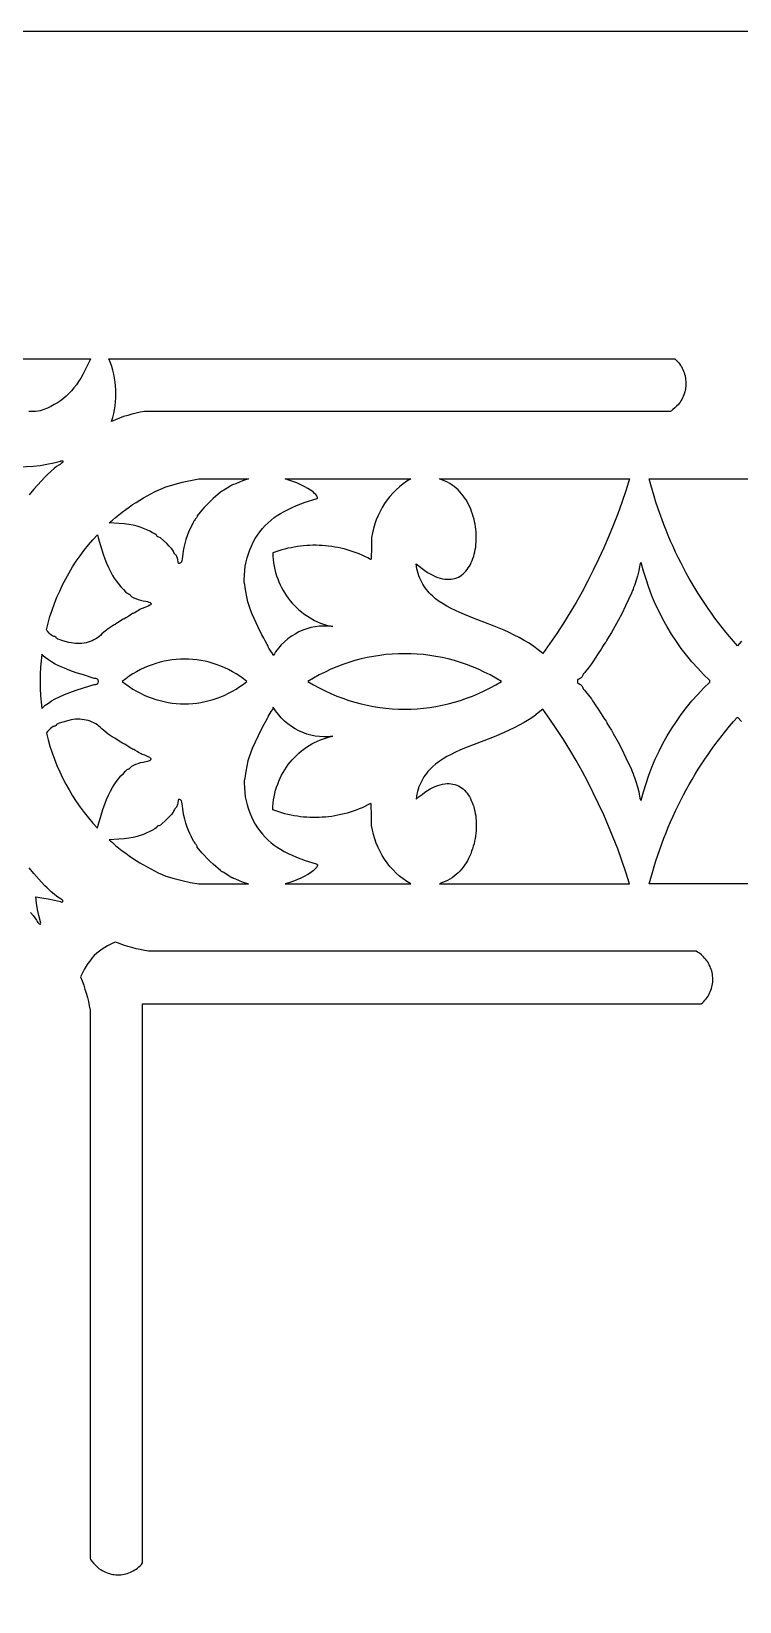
# Model space of a CAD drawing. Extents: x -580 to 993, y -400 to 388.
# Drawn here: x 676.9 to 741.9, y -149.1 to -5.3 of the extents above; entities that cross this region are included whole.
import ezdxf

# ---------------------------------------------------------------- set-up
doc = ezdxf.new("R2010")
doc.units = 0
doc.layers.add('LAYER_1', color=18, linetype='CONTINUOUS')

msp = doc.modelspace()

# ---------------------------------------------------------------- linework, layer by layer
at = {"layer": 'LAYER_1'}
for points in [[(598.06, -400.26), (993.06, -400.26), (993.06, -5.26), (598.06, -5.26)], [(735.93, -35.26), (736.05, -35.37), (736.16, -35.48), (736.27, -35.6), (736.36, -35.72), (736.45, -35.85), (736.54, -35.97), (736.61, -36.11), (736.68, -36.24), (736.74, -36.38), (736.79, -36.52), (736.84, -36.66), (736.88, -36.81), (736.93, -37.1), (736.95, -37.4), (736.95, -37.69), (736.92, -37.99), (736.86, -38.28), (736.77, -38.56), (736.71, -38.7), (736.65, -38.84), (736.58, -38.97), (736.5, -39.1), (736.42, -39.22), (736.33, -39.34), (736.23, -39.46), (736.13, -39.57), (735.95, -39.75), (735.77, -39.9), (735.62, -40.01), (735.5, -40.08), (687.32, -40.08), (686.93, -40.15), (686.54, -40.23), (686.16, -40.33), (685.78, -40.44), (685.4, -40.55), (685.03, -40.69), (684.66, -40.83), (684.3, -40.98), (684.4, -40.63), (684.49, -40.27), (684.57, -39.92), (684.62, -39.56), (684.66, -39.19), (684.69, -38.83), (684.7, -38.47), (684.69, -38.1), (684.67, -37.74), (684.63, -37.38), (684.57, -37.02), (684.5, -36.66), (684.42, -36.3), (684.31, -35.95), (684.19, -35.61), (684.06, -35.26)], [(696.84, -46.25), (696.58, -46.33), (696.31, -46.42), (696.02, -46.54), (695.68, -46.69), (695.49, -46.77), (695.38, -46.8), (695.33, -46.82), (695.22, -46.88), (694.91, -47.09), (694.59, -47.29), (694.48, -47.35), (694.44, -47.37), (694.42, -47.37), (694.39, -47.39), (694.28, -47.47), (693.6, -48.06), (693.34, -48.31), (693.05, -48.59), (692.78, -48.87), (692.56, -49.11), (692.13, -49.62), (692.13, -49.71), (692.12, -49.75), (692.09, -49.81), (692.05, -49.86), (692, -49.91), (691.95, -49.97), (691.89, -50.06), (691.82, -50.16), (691.77, -50.27), (691.67, -50.48), (691.58, -50.64), (691.47, -50.86), (691.35, -51.14), (691.23, -51.46), (691.11, -51.81), (691.01, -52.17), (690.93, -52.52), (690.86, -52.85), (690.82, -53.13), (690.8, -53.37), (690.77, -53.58), (690.73, -53.75), (690.7, -53.85), (690.67, -53.9), (690.62, -53.94), (690.57, -53.97), (690.52, -53.99), (690.47, -53.99), (690.44, -53.97), (690.41, -53.94), (690.39, -53.89), (690.37, -53.64), (690.35, -53.54), (690.32, -53.44), (690.29, -53.36), (690.25, -53.29), (690.21, -53.24), (690.17, -53.2), (690.11, -53.14), (690.06, -53.07), (690.01, -52.99), (689.98, -52.91), (689.96, -52.86), (689.92, -52.79), (689.78, -52.62), (689.59, -52.41), (689.36, -52.18), (688.79, -51.64), (688.62, -51.59), (688.55, -51.56), (688.49, -51.52), (688.45, -51.48), (688.44, -51.45), (688.43, -51.42), (688.39, -51.38), (688.26, -51.29), (688.06, -51.18), (687.8, -51.05), (687.52, -50.92), (687.22, -50.79), (686.92, -50.68), (686.64, -50.59), (686.28, -50.5), (685.89, -50.43), (685.46, -50.38), (684.97, -50.34), (684.08, -50.29), (684.37, -50.03), (684.67, -49.78), (684.97, -49.53), (685.28, -49.29), (685.59, -49.06), (685.91, -48.83), (686.23, -48.61), (686.55, -48.4), (686.88, -48.2), (687.21, -48), (687.55, -47.81), (687.89, -47.63), (688.23, -47.45), (688.58, -47.29), (688.93, -47.13), (689.28, -46.97), (690.03, -46.75), (690.78, -46.55), (691.54, -46.39), (692.3, -46.25)], [(711.72, -46.25), (711.36, -46.47), (711.02, -46.71), (710.7, -46.97), (710.39, -47.25), (710.1, -47.54), (709.82, -47.85), (709.56, -48.17), (709.33, -48.51), (709.11, -48.86), (708.91, -49.23), (708.73, -49.6), (708.57, -49.99), (708.43, -50.38), (708.31, -50.78), (708.22, -51.19), (708.14, -51.61), (708.13, -52), (708.12, -52.44), (708.11, -53.59), (708.05, -53.62), (707.79, -53.48), (707.52, -53.35), (707.26, -53.23), (706.99, -53.12), (706.72, -53.02), (706.44, -52.92), (706.17, -52.83), (705.89, -52.75), (705.61, -52.67), (705.33, -52.6), (705.05, -52.54), (704.76, -52.49), (704.48, -52.45), (704.19, -52.41), (703.91, -52.38), (703.62, -52.36), (703.33, -52.34), (703.05, -52.33), (702.76, -52.33), (702.47, -52.34), (702.19, -52.36), (701.9, -52.38), (701.61, -52.41), (701.33, -52.45), (701.04, -52.49), (700.76, -52.55), (700.47, -52.61), (700.19, -52.68), (699.91, -52.75), (699.63, -52.84), (699.35, -52.93), (699.07, -53.03), (699.09, -53.34), (699.11, -53.64), (699.15, -53.95), (699.21, -54.25), (699.27, -54.54), (699.34, -54.83), (699.43, -55.12), (699.53, -55.4), (699.64, -55.67), (699.76, -55.94), (699.89, -56.2), (700.03, -56.46), (700.18, -56.71), (700.33, -56.95), (700.5, -57.19), (700.68, -57.41), (700.87, -57.63), (701.06, -57.85), (701.27, -58.05), (701.48, -58.24), (701.7, -58.43), (701.93, -58.61), (702.16, -58.77), (702.41, -58.93), (702.66, -59.07), (702.91, -59.21), (703.18, -59.33), (703.44, -59.45), (703.72, -59.55), (704, -59.64), (704.28, -59.71), (704.58, -59.78), (704.37, -59.75), (704.17, -59.74), (703.97, -59.73), (703.77, -59.73), (703.37, -59.75), (702.97, -59.79), (702.58, -59.87), (702.2, -59.98), (701.83, -60.11), (701.47, -60.27), (701.12, -60.46), (700.78, -60.67), (700.46, -60.91), (700.15, -61.17), (699.86, -61.46), (699.59, -61.76), (699.34, -62.09), (699.22, -62.27), (699.11, -62.44), (699.09, -62.34), (699.04, -62.24), (698.91, -62.03), (698.72, -61.75), (698.66, -61.64), (698.64, -61.58), (698.61, -61.52), (698.56, -61.41), (698.38, -61.08), (698.25, -60.85), (698.08, -60.54), (697.73, -59.83), (697.2, -58.65), (697.02, -58.23), (696.9, -57.88), (696.8, -57.52), (696.7, -57.05), (696.6, -56.55), (696.54, -56.16), (696.5, -55.91), (696.48, -55.83), (696.47, -55.79), (696.46, -55.72), (696.46, -55.55), (696.47, -55.03), (696.51, -54.63), (696.56, -54.24), (696.63, -53.86), (696.73, -53.48), (696.84, -53.11), (696.97, -52.75), (697.12, -52.4), (697.29, -52.05), (697.47, -51.72), (697.67, -51.4), (697.89, -51.1), (698.13, -50.8), (698.38, -50.53), (698.64, -50.26), (698.92, -50.02), (699.21, -49.79), (699.48, -49.61), (699.79, -49.42), (700.12, -49.23), (700.48, -49.05), (700.86, -48.87), (701.25, -48.7), (701.65, -48.54), (702.05, -48.39), (703.05, -48.08), (703.12, -48.06), (703.15, -48.05), (703.17, -48.02), (703.18, -48), (703.18, -47.96), (703.16, -47.89), (703.11, -47.8), (703.03, -47.69), (702.91, -47.58), (702.77, -47.45), (702.55, -47.29), (702.28, -47.12), (701.97, -46.95), (701.64, -46.78), (701.29, -46.62), (700.92, -46.48), (700.56, -46.36), (700.21, -46.25)], [(731.78, -46.25), (731.44, -47.33), (731.08, -48.4), (730.7, -49.46), (730.29, -50.51), (729.87, -51.55), (729.42, -52.58), (728.95, -53.6), (728.46, -54.6), (727.95, -55.6), (727.43, -56.59), (726.88, -57.56), (726.31, -58.53), (725.72, -59.48), (725.11, -60.41), (724.48, -61.34), (723.83, -62.25), (723.42, -61.91), (723, -61.6), (722.57, -61.31), (722.13, -61.04), (721.68, -60.79), (721.22, -60.55), (720.76, -60.33), (720.3, -60.12), (719.37, -59.73), (718.44, -59.38), (717.54, -59.03), (716.66, -58.68), (716.24, -58.5), (715.83, -58.32), (715.43, -58.12), (715.05, -57.92), (714.69, -57.7), (714.34, -57.47), (714.01, -57.23), (713.71, -56.97), (713.57, -56.83), (713.43, -56.69), (713.3, -56.54), (713.17, -56.38), (713.05, -56.22), (712.94, -56.06), (712.83, -55.89), (712.74, -55.71), (712.64, -55.52), (712.56, -55.33), (712.48, -55.13), (712.42, -54.92), (712.36, -54.71), (712.3, -54.49), (712.26, -54.26), (712.22, -54.02), (712.49, -54.25), (712.76, -54.45), (713.02, -54.64), (713.27, -54.81), (713.51, -54.95), (713.75, -55.08), (713.98, -55.18), (714.21, -55.27), (714.43, -55.34), (714.64, -55.39), (714.84, -55.43), (715.04, -55.45), (715.24, -55.45), (715.42, -55.43), (715.6, -55.41), (715.77, -55.36), (715.94, -55.31), (716.1, -55.24), (716.25, -55.15), (716.39, -55.06), (716.53, -54.95), (716.66, -54.83), (716.78, -54.7), (716.89, -54.56), (717, -54.41), (717.1, -54.25), (717.2, -54.08), (717.28, -53.9), (717.36, -53.72), (717.43, -53.53), (717.5, -53.33), (717.55, -53.13), (717.6, -52.92), (717.64, -52.71), (717.68, -52.49), (717.7, -52.26), (717.72, -52.04), (717.73, -51.81), (717.73, -51.58), (717.73, -51.34), (717.71, -51.11), (717.69, -50.87), (717.66, -50.64), (717.63, -50.4), (717.58, -50.17), (717.53, -49.94), (717.46, -49.7), (717.39, -49.47), (717.31, -49.25), (717.23, -49.03), (717.13, -48.81), (717.03, -48.59), (716.92, -48.38), (716.8, -48.18), (716.67, -47.98), (716.53, -47.79), (716.38, -47.61), (716.23, -47.43), (716.06, -47.26), (715.89, -47.1), (715.71, -46.95), (715.52, -46.81), (715.32, -46.68), (715.11, -46.56), (714.87, -46.46), (714.65, -46.38), (714.49, -46.31), (714.37, -46.25)], [(683, -51.36), (683.08, -51.62), (683.16, -51.95), (683.27, -52.34), (683.39, -52.75), (683.53, -53.16), (683.68, -53.57), (683.84, -53.98), (684.02, -54.37), (684.2, -54.74), (684.39, -55.09), (684.53, -55.33), (684.72, -55.59), (684.94, -55.87), (685.16, -56.14), (685.38, -56.38), (685.57, -56.58), (685.73, -56.72), (685.78, -56.76), (685.82, -56.77), (685.87, -56.78), (685.91, -56.8), (685.95, -56.84), (685.99, -56.88), (686.02, -56.92), (686.06, -56.96), (686.17, -57.05), (686.33, -57.13), (686.51, -57.21), (686.73, -57.29), (686.95, -57.36), (687.19, -57.42), (687.43, -57.46), (687.58, -57.49), (687.72, -57.53), (687.83, -57.58), (687.89, -57.63), (687.91, -57.66), (687.92, -57.69), (687.92, -57.72), (687.9, -57.75), (687.86, -57.78), (687.81, -57.82), (687.64, -57.9), (687.35, -58.03), (687.11, -58.12), (687.01, -58.16), (686.89, -58.22), (686.76, -58.29), (686.64, -58.37), (686.42, -58.51), (686.33, -58.55), (686.28, -58.57), (686.22, -58.59), (686.12, -58.64), (686, -58.72), (685.87, -58.81), (685.62, -58.98), (685.52, -59.04), (685.47, -59.06), (685.41, -59.08), (685.3, -59.14), (685, -59.34), (684.7, -59.54), (684.6, -59.61), (684.55, -59.63), (684.47, -59.66), (684.35, -59.73), (683.99, -59.98), (683.6, -60.3), (683.41, -60.45), (683.27, -60.59), (683.14, -60.71), (683, -60.82), (682.84, -60.91), (682.68, -61), (682.51, -61.08), (682.34, -61.15), (682.16, -61.21), (681.97, -61.26), (681.78, -61.29), (681.58, -61.32), (681.38, -61.33), (681.18, -61.34), (680.98, -61.33), (680.78, -61.31), (680.58, -61.27), (680.38, -61.23), (679.83, -61.08), (679.49, -60.97), (679.38, -60.92), (679.3, -60.88), (679.26, -60.84), (679.23, -60.8), (679.21, -60.76), (679.16, -60.72), (679.1, -60.7), (679.03, -60.69), (679, -60.68), (678.95, -60.67), (678.83, -60.6), (678.7, -60.5), (678.57, -60.37), (678.41, -60.2), (678.36, -60.13), (678.32, -60.07), (678.48, -59.46), (678.65, -58.86), (678.85, -58.26), (679.06, -57.67), (679.29, -57.09), (679.54, -56.52), (679.81, -55.96), (680.1, -55.4), (680.4, -54.86), (680.72, -54.32), (681.06, -53.8), (681.41, -53.29), (681.78, -52.79), (682.17, -52.3), (682.58, -51.82)], [(739.16, -64.8), (739.15, -64.72), (738.58, -64.17), (738.04, -63.6), (737.51, -63.01), (737.01, -62.4), (736.53, -61.78), (736.08, -61.13), (735.64, -60.47), (735.23, -59.8), (734.85, -59.11), (734.49, -58.4), (734.15, -57.68), (733.84, -56.95), (733.56, -56.21), (733.3, -55.45), (733.07, -54.69), (732.86, -53.91), (732.84, -53.91), (732.82, -53.93), (732.77, -54), (732.74, -54.12), (732.71, -54.3), (732.68, -54.47), (732.64, -54.68), (732.52, -55.15), (732.37, -55.62), (732.3, -55.83), (732.23, -56), (732.15, -56.21), (732.12, -56.33), (732.11, -56.38), (732.07, -56.48), (731.97, -56.73), (731.43, -57.87), (731.07, -58.6), (730.75, -59.22), (730.3, -60.04), (730.12, -60.33), (729.92, -60.65), (729.76, -60.9), (729.71, -60.99), (729.69, -61.05), (729.68, -61.09), (729.65, -61.15), (729.61, -61.21), (729.56, -61.28), (729.44, -61.43), (729.34, -61.58), (729.18, -61.84), (728.9, -62.25), (728.63, -62.66), (728.47, -62.91), (728.29, -63.19), (728.02, -63.56), (727.75, -63.89), (727.65, -64.01), (727.59, -64.07), (727.55, -64.1), (727.52, -64.14), (727.5, -64.19), (727.49, -64.23), (727.48, -64.28), (727.45, -64.34), (727.41, -64.4), (727.35, -64.46), (727.28, -64.51), (727.21, -64.56), (727.14, -64.6), (727.08, -64.63), (727.04, -64.64), (727.01, -64.67), (727, -64.72), (727.01, -64.8), (727, -64.89), (727.01, -64.94), (727.04, -64.96), (727.08, -64.98), (727.14, -65), (727.21, -65.04), (727.28, -65.09), (727.35, -65.14), (727.41, -65.2), (727.45, -65.26), (727.48, -65.32), (727.49, -65.37), (727.5, -65.41), (727.52, -65.46), (727.55, -65.5), (727.59, -65.54), (727.65, -65.6), (727.75, -65.71), (728.02, -66.05), (728.29, -66.41), (728.4, -66.57), (728.47, -66.69), (728.63, -66.94), (728.9, -67.35), (729.18, -67.76), (729.34, -68.02), (729.44, -68.17), (729.56, -68.32), (729.65, -68.45), (729.68, -68.51), (729.69, -68.55), (729.71, -68.61), (729.76, -68.71), (729.92, -68.96), (730.12, -69.27), (730.3, -69.56), (730.75, -70.38), (731.07, -71), (731.43, -71.73), (731.97, -72.87), (732.07, -73.13), (732.11, -73.22), (732.12, -73.27), (732.15, -73.4), (732.23, -73.6), (732.3, -73.77), (732.37, -73.98), (732.52, -74.45), (732.64, -74.92), (732.68, -75.13), (732.71, -75.31), (732.74, -75.48), (732.77, -75.6), (732.82, -75.67), (732.84, -75.69), (732.86, -75.69), (733.07, -74.92), (733.3, -74.15), (733.56, -73.39), (733.84, -72.65), (734.15, -71.92), (734.49, -71.2), (734.85, -70.49), (735.23, -69.8), (735.64, -69.13), (736.08, -68.47), (736.53, -67.83), (737.01, -67.2), (737.51, -66.59), (738.04, -66), (738.58, -65.43), (739.15, -64.88)], [(683.1, -64.8), (683.08, -64.67), (683.05, -64.63), (683, -64.59), (682.94, -64.56), (682.88, -64.54), (682.82, -64.53), (682.7, -64.53), (681.72, -64.21), (681.06, -64), (680.48, -63.79), (679.97, -63.59), (679.53, -63.4), (679.14, -63.22), (678.8, -63.02), (678.5, -62.83), (678.22, -62.62), (678.04, -62.46), (677.9, -62.31), (677.83, -62.91), (677.78, -63.51), (677.76, -64.14), (677.74, -64.8), (677.76, -65.46), (677.78, -66.09), (677.83, -66.69), (677.9, -67.29), (678.04, -67.15), (678.22, -66.98), (678.5, -66.78), (678.8, -66.58), (679.14, -66.39), (679.53, -66.2), (679.97, -66.01), (680.48, -65.81), (681.06, -65.61), (681.72, -65.39), (682.7, -65.07), (682.82, -65.07), (682.88, -65.06), (682.94, -65.04), (683, -65.01), (683.05, -64.97), (683.06, -64.96), (683.08, -64.93)], [(696.7, -64.8), (696.38, -64.55), (696.05, -64.32), (695.72, -64.11), (695.38, -63.91), (695.03, -63.72), (694.68, -63.55), (694.33, -63.4), (693.97, -63.27), (693.6, -63.15), (693.24, -63.04), (692.87, -62.95), (692.49, -62.88), (692.12, -62.83), (691.74, -62.79), (691.36, -62.76), (690.99, -62.75), (690.61, -62.76), (690.23, -62.79), (689.86, -62.83), (689.48, -62.88), (689.11, -62.95), (688.74, -63.04), (688.37, -63.15), (688.01, -63.27), (687.65, -63.4), (687.29, -63.55), (686.94, -63.72), (686.59, -63.91), (686.25, -64.11), (685.92, -64.32), (685.6, -64.55), (685.28, -64.8), (685.6, -65.05), (685.92, -65.28), (686.25, -65.5), (686.59, -65.7), (686.94, -65.88), (687.29, -66.05), (687.65, -66.2), (688.01, -66.34), (688.37, -66.46), (688.74, -66.56), (689.11, -66.65), (689.48, -66.72), (689.86, -66.78), (690.23, -66.82), (690.61, -66.84), (690.99, -66.85), (691.36, -66.84), (691.74, -66.82), (692.12, -66.78), (692.49, -66.72), (692.87, -66.65), (693.24, -66.56), (693.6, -66.46), (693.97, -66.34), (694.33, -66.2), (694.68, -66.05), (695.03, -65.88), (695.38, -65.7), (695.72, -65.5), (696.05, -65.28), (696.38, -65.05)], [(720.04, -64.8), (719.52, -64.49), (719, -64.2), (718.47, -63.94), (717.93, -63.69), (717.39, -63.46), (716.84, -63.25), (716.29, -63.06), (715.73, -62.89), (715.17, -62.74), (714.61, -62.61), (714.04, -62.51), (713.47, -62.42), (712.9, -62.35), (712.32, -62.3), (711.75, -62.27), (711.17, -62.26), (710.6, -62.27), (710.02, -62.3), (709.45, -62.35), (708.88, -62.42), (708.31, -62.51), (707.74, -62.61), (707.17, -62.74), (706.61, -62.89), (706.05, -63.06), (705.5, -63.25), (704.95, -63.46), (704.41, -63.69), (703.87, -63.94), (703.34, -64.2), (702.82, -64.49), (702.3, -64.8), (702.82, -65.11), (703.34, -65.4), (703.87, -65.67), (704.41, -65.91), (704.95, -66.14), (705.5, -66.35), (706.05, -66.54), (706.61, -66.71), (707.17, -66.86), (707.74, -66.99), (708.31, -67.1), (708.88, -67.19), (709.45, -67.26), (710.02, -67.3), (710.6, -67.33), (711.17, -67.34), (711.75, -67.33), (712.32, -67.3), (712.9, -67.26), (713.47, -67.19), (714.04, -67.1), (714.61, -66.99), (715.17, -66.86), (715.73, -66.71), (716.29, -66.54), (716.84, -66.35), (717.39, -66.14), (717.93, -65.91), (718.47, -65.67), (719, -65.4), (719.52, -65.11)], [(711.72, -83.35), (711.36, -83.13), (711.02, -82.89), (710.7, -82.63), (710.39, -82.35), (710.1, -82.06), (709.82, -81.75), (709.56, -81.43), (709.33, -81.09), (709.11, -80.74), (708.91, -80.38), (708.73, -80), (708.57, -79.62), (708.43, -79.22), (708.31, -78.82), (708.22, -78.41), (708.14, -77.99), (708.13, -77.6), (708.12, -77.16), (708.11, -76.01), (708.05, -75.99), (707.79, -76.12), (707.52, -76.25), (707.26, -76.37), (706.99, -76.48), (706.72, -76.59), (706.44, -76.68), (706.17, -76.77), (705.89, -76.86), (705.61, -76.93), (705.33, -77), (705.05, -77.06), (704.76, -77.11), (704.48, -77.16), (704.19, -77.19), (703.91, -77.22), (703.62, -77.25), (703.33, -77.26), (703.05, -77.27), (702.76, -77.27), (702.47, -77.26), (702.19, -77.24), (701.9, -77.22), (701.61, -77.19), (701.33, -77.15), (701.04, -77.11), (700.76, -77.05), (700.47, -76.99), (700.19, -76.92), (699.91, -76.85), (699.63, -76.76), (699.35, -76.67), (699.07, -76.57), (699.09, -76.26), (699.11, -75.96), (699.15, -75.66), (699.21, -75.36), (699.27, -75.06), (699.34, -74.77), (699.43, -74.49), (699.53, -74.21), (699.64, -73.93), (699.76, -73.66), (699.89, -73.4), (700.03, -73.14), (700.18, -72.89), (700.33, -72.65), (700.5, -72.42), (700.68, -72.19), (700.87, -71.97), (701.06, -71.76), (701.27, -71.55), (701.48, -71.36), (701.7, -71.17), (701.93, -71), (702.16, -70.83), (702.41, -70.67), (702.66, -70.53), (702.91, -70.39), (703.18, -70.27), (703.44, -70.16), (703.72, -70.06), (704, -69.97), (704.28, -69.89), (704.58, -69.82), (704.37, -69.85), (704.17, -69.87), (703.97, -69.87), (703.77, -69.88), (703.37, -69.86), (702.97, -69.81), (702.58, -69.73), (702.2, -69.62), (701.83, -69.49), (701.47, -69.33), (701.12, -69.14), (700.78, -68.93), (700.46, -68.69), (700.15, -68.43), (699.86, -68.15), (699.59, -67.84), (699.34, -67.51), (699.22, -67.34), (699.11, -67.16), (699.09, -67.26), (699.04, -67.37), (698.91, -67.57), (698.72, -67.85), (698.66, -67.96), (698.64, -68.02), (698.61, -68.08), (698.56, -68.2), (698.38, -68.52), (698.25, -68.75), (698.08, -69.07), (697.73, -69.77), (697.2, -70.95), (697.02, -71.37), (696.9, -71.72), (696.8, -72.08), (696.7, -72.55), (696.6, -73.05), (696.54, -73.45), (696.5, -73.69), (696.48, -73.77), (696.47, -73.81), (696.46, -73.88), (696.46, -74.05), (696.47, -74.57), (696.51, -74.97), (696.56, -75.36), (696.63, -75.74), (696.73, -76.12), (696.84, -76.49), (696.97, -76.85), (697.12, -77.21), (697.29, -77.55), (697.47, -77.88), (697.67, -78.2), (697.89, -78.5), (698.13, -78.8), (698.38, -79.07), (698.64, -79.34), (698.92, -79.58), (699.21, -79.81), (699.48, -79.99), (699.79, -80.18), (700.12, -80.37), (700.48, -80.55), (700.86, -80.73), (701.25, -80.9), (701.65, -81.06), (702.05, -81.21), (703.05, -81.52), (703.12, -81.54), (703.15, -81.56), (703.17, -81.58), (703.18, -81.61), (703.18, -81.64), (703.16, -81.71), (703.11, -81.8), (703.03, -81.91), (702.91, -82.03), (702.77, -82.15), (702.55, -82.32), (702.28, -82.49), (701.97, -82.66), (701.64, -82.82), (701.29, -82.98), (700.92, -83.12), (700.56, -83.25), (700.21, -83.35)], [(731.78, -83.35), (731.44, -82.27), (731.08, -81.2), (730.7, -80.15), (730.29, -79.1), (729.87, -78.06), (729.42, -77.03), (728.95, -76.01), (728.46, -75), (727.95, -74), (727.43, -73.01), (726.88, -72.04), (726.31, -71.08), (725.72, -70.13), (725.11, -69.19), (724.48, -68.26), (723.83, -67.35), (723.42, -67.69), (723, -68), (722.57, -68.29), (722.13, -68.56), (721.68, -68.81), (721.22, -69.05), (720.76, -69.27), (720.3, -69.48), (719.37, -69.87), (718.44, -70.23), (717.54, -70.57), (716.66, -70.92), (716.24, -71.1), (715.83, -71.29), (715.43, -71.48), (715.05, -71.68), (714.69, -71.9), (714.34, -72.13), (714.01, -72.37), (713.71, -72.63), (713.57, -72.77), (713.43, -72.92), (713.3, -73.06), (713.17, -73.22), (713.05, -73.38), (712.94, -73.54), (712.83, -73.72), (712.74, -73.9), (712.64, -74.08), (712.56, -74.27), (712.48, -74.47), (712.42, -74.68), (712.36, -74.89), (712.3, -75.12), (712.26, -75.35), (712.22, -75.58), (712.49, -75.35), (712.76, -75.15), (713.02, -74.96), (713.27, -74.79), (713.51, -74.65), (713.75, -74.52), (713.98, -74.42), (714.21, -74.33), (714.43, -74.26), (714.64, -74.21), (714.84, -74.17), (715.04, -74.16), (715.24, -74.15), (715.42, -74.17), (715.6, -74.2), (715.77, -74.24), (715.94, -74.3), (716.1, -74.37), (716.25, -74.45), (716.39, -74.55), (716.53, -74.65), (716.66, -74.77), (716.78, -74.9), (716.89, -75.04), (717, -75.19), (717.1, -75.35), (717.2, -75.52), (717.28, -75.7), (717.36, -75.88), (717.43, -76.07), (717.5, -76.27), (717.55, -76.47), (717.6, -76.68), (717.64, -76.9), (717.68, -77.12), (717.7, -77.34), (717.72, -77.56), (717.73, -77.79), (717.73, -78.02), (717.73, -78.26), (717.71, -78.49), (717.69, -78.73), (717.66, -78.96), (717.63, -79.2), (717.58, -79.43), (717.53, -79.67), (717.46, -79.9), (717.39, -80.13), (717.31, -80.35), (717.23, -80.58), (717.13, -80.79), (717.03, -81.01), (716.92, -81.22), (716.8, -81.42), (716.67, -81.62), (716.53, -81.81), (716.38, -82), (716.23, -82.17), (716.06, -82.34), (715.89, -82.5), (715.71, -82.65), (715.52, -82.79), (715.32, -82.92), (715.11, -83.04), (714.87, -83.14), (714.65, -83.23), (714.49, -83.29), (714.37, -83.35)], [(683, -78.24), (683.08, -77.98), (683.16, -77.65), (683.27, -77.26), (683.39, -76.85), (683.53, -76.44), (683.68, -76.03), (683.84, -75.63), (684.02, -75.23), (684.2, -74.86), (684.39, -74.51), (684.53, -74.28), (684.72, -74.01), (684.94, -73.73), (685.16, -73.46), (685.38, -73.22), (685.57, -73.02), (685.73, -72.88), (685.78, -72.85), (685.82, -72.83), (685.87, -72.82), (685.91, -72.8), (685.95, -72.77), (685.99, -72.72), (686.02, -72.68), (686.06, -72.64), (686.17, -72.56), (686.33, -72.47), (686.51, -72.39), (686.73, -72.31), (686.95, -72.24), (687.19, -72.19), (687.43, -72.14), (687.58, -72.11), (687.72, -72.07), (687.83, -72.02), (687.89, -71.98), (687.91, -71.94), (687.92, -71.91), (687.92, -71.88), (687.9, -71.85), (687.86, -71.82), (687.81, -71.78), (687.64, -71.7), (687.35, -71.57), (687.11, -71.48), (687.01, -71.44), (686.89, -71.38), (686.76, -71.31), (686.64, -71.23), (686.42, -71.09), (686.33, -71.05), (686.28, -71.04), (686.22, -71.02), (686.12, -70.96), (686, -70.89), (685.87, -70.79), (685.62, -70.62), (685.52, -70.56), (685.47, -70.55), (685.41, -70.52), (685.3, -70.46), (685, -70.26), (684.7, -70.06), (684.6, -70), (684.55, -69.97), (684.47, -69.95), (684.35, -69.87), (683.99, -69.62), (683.6, -69.31), (683.41, -69.15), (683.27, -69.01), (683.14, -68.89), (683, -68.79), (682.84, -68.69), (682.68, -68.6), (682.51, -68.52), (682.34, -68.45), (682.16, -68.39), (681.97, -68.35), (681.78, -68.31), (681.58, -68.28), (681.38, -68.27), (681.18, -68.27), (680.98, -68.27), (680.78, -68.29), (680.58, -68.33), (680.38, -68.37), (679.83, -68.52), (679.49, -68.63), (679.38, -68.68), (679.3, -68.72), (679.26, -68.76), (679.23, -68.8), (679.21, -68.84), (679.16, -68.88), (679.1, -68.9), (679.03, -68.91), (679, -68.92), (678.95, -68.94), (678.83, -69.01), (678.7, -69.11), (678.57, -69.23), (678.41, -69.4), (678.36, -69.47), (678.32, -69.53), (678.48, -70.14), (678.65, -70.74), (678.85, -71.34), (679.06, -71.93), (679.29, -72.51), (679.54, -73.08), (679.81, -73.64), (680.1, -74.2), (680.4, -74.74), (680.72, -75.28), (681.06, -75.8), (681.41, -76.31), (681.78, -76.82), (682.17, -77.3), (682.58, -77.78)], [(696.84, -83.35), (696.58, -83.27), (696.31, -83.18), (696.02, -83.06), (695.68, -82.91), (695.49, -82.84), (695.38, -82.8), (695.33, -82.78), (695.22, -82.72), (694.91, -82.52), (694.59, -82.31), (694.48, -82.25), (694.44, -82.23), (694.42, -82.23), (694.39, -82.22), (694.28, -82.13), (693.6, -81.54), (693.34, -81.29), (693.05, -81.01), (692.78, -80.73), (692.56, -80.49), (692.13, -79.98), (692.13, -79.89), (692.12, -79.85), (692.09, -79.8), (692.05, -79.74), (692, -79.69), (691.95, -79.63), (691.89, -79.54), (691.82, -79.44), (691.77, -79.34), (691.67, -79.12), (691.58, -78.96), (691.47, -78.74), (691.35, -78.46), (691.23, -78.14), (691.11, -77.79), (691.01, -77.43), (690.93, -77.08), (690.86, -76.76), (690.82, -76.47), (690.8, -76.24), (690.77, -76.02), (690.73, -75.86), (690.7, -75.75), (690.67, -75.7), (690.62, -75.66), (690.57, -75.63), (690.52, -75.62), (690.47, -75.62), (690.44, -75.63), (690.41, -75.67), (690.39, -75.71), (690.37, -75.96), (690.35, -76.07), (690.32, -76.16), (690.29, -76.24), (690.25, -76.31), (690.21, -76.36), (690.17, -76.4), (690.11, -76.46), (690.06, -76.53), (690.01, -76.61), (689.98, -76.69), (689.96, -76.74), (689.92, -76.81), (689.78, -76.98), (689.59, -77.19), (689.36, -77.42), (688.79, -77.96), (688.62, -78.02), (688.55, -78.04), (688.49, -78.08), (688.45, -78.12), (688.44, -78.15), (688.43, -78.18), (688.39, -78.22), (688.26, -78.31), (688.06, -78.43), (687.8, -78.55), (687.52, -78.68), (687.22, -78.81), (686.92, -78.92), (686.64, -79.01), (686.28, -79.1), (685.89, -79.17), (685.46, -79.23), (684.97, -79.26), (684.08, -79.31), (684.37, -79.57), (684.67, -79.82), (684.97, -80.07), (685.28, -80.31), (685.59, -80.54), (685.91, -80.77), (686.23, -80.99), (686.55, -81.2), (686.88, -81.41), (687.21, -81.6), (687.55, -81.79), (687.89, -81.97), (688.23, -82.15), (688.58, -82.32), (688.93, -82.48), (689.28, -82.63), (690.03, -82.85), (690.78, -83.05), (691.54, -83.21), (692.3, -83.35)], [(687.13, -94.34), (738.35, -94.34), (738.47, -94.23), (738.59, -94.12), (738.7, -94), (738.8, -93.88), (738.9, -93.76), (738.98, -93.63), (739.06, -93.5), (739.13, -93.36), (739.19, -93.22), (739.25, -93.08), (739.3, -92.94), (739.34, -92.79), (739.37, -92.65), (739.39, -92.5), (739.41, -92.35), (739.42, -92.2), (739.42, -92.06), (739.42, -91.91), (739.4, -91.76), (739.38, -91.61), (739.35, -91.47), (739.32, -91.32), (739.27, -91.18), (739.22, -91.04), (739.17, -90.9), (739.1, -90.77), (739.03, -90.63), (738.95, -90.5), (738.86, -90.38), (738.77, -90.26), (738.67, -90.14), (738.56, -90.03), (738.37, -89.85), (738.19, -89.7), (738.03, -89.59), (737.9, -89.52), (687.69, -89.52), (687.31, -89.45), (686.92, -89.37), (686.54, -89.28), (686.15, -89.18), (685.78, -89.07), (685.4, -88.95), (685.03, -88.81), (684.67, -88.67), (684.42, -88.78), (684.18, -88.9), (683.93, -89.03), (683.69, -89.17), (683.44, -89.33), (683.2, -89.51), (682.96, -89.7), (682.71, -89.92), (682.5, -90.16), (682.3, -90.41), (682.13, -90.65), (681.97, -90.89), (681.82, -91.14), (681.69, -91.38), (681.57, -91.63), (681.46, -91.87), (681.61, -92.24), (681.74, -92.61), (681.86, -92.98), (681.98, -93.36), (682.08, -93.74), (682.17, -94.12), (682.25, -94.51), (682.32, -94.9), (682.32, -145.11), (682.38, -145.24), (682.49, -145.39), (682.65, -145.58), (682.82, -145.76), (682.94, -145.87), (683.05, -145.97), (683.17, -146.07), (683.3, -146.15), (683.43, -146.23), (683.56, -146.31), (683.69, -146.37), (683.83, -146.43), (683.97, -146.48), (684.12, -146.52), (684.26, -146.56), (684.41, -146.59), (684.55, -146.61), (684.7, -146.62), (684.85, -146.63), (685, -146.63), (685.15, -146.62), (685.29, -146.6), (685.44, -146.57), (685.59, -146.54), (685.73, -146.5), (685.87, -146.46), (686.02, -146.4), (686.15, -146.34), (686.29, -146.27), (686.42, -146.19), (686.55, -146.1), (686.68, -146.01), (686.8, -145.91), (686.91, -145.8), (687.03, -145.68), (687.13, -145.55)]]:
    msp.add_lwpolyline(points, close=True, dxfattribs=at)
for points in [[(659.9, -35.26), (682.37, -35.26), (682.34, -35.34), (681.84, -36.33), (681.66, -36.68), (681.47, -37.01), (681.27, -37.33), (681.07, -37.63), (680.85, -37.91), (680.62, -38.18), (680.39, -38.43), (680.14, -38.67), (679.88, -38.88), (679.61, -39.09), (679.33, -39.28), (679.04, -39.45), (678.74, -39.61), (678.42, -39.76), (678.09, -39.89), (677.75, -40.01), (677.58, -40.04), (677.33, -40.07), (677.04, -40.09), (676.71, -40.09)], [(742.05, -61.12), (741.67, -61.53), (741.31, -61.12), (740.96, -60.7), (740.61, -60.29), (740.28, -59.86), (739.94, -59.43), (739.62, -59), (739.3, -58.56), (738.99, -58.12), (738.68, -57.67), (738.38, -57.22), (738.09, -56.76), (737.81, -56.3), (737.53, -55.83), (737.26, -55.36), (736.99, -54.88), (736.73, -54.41), (736.48, -53.92), (736.24, -53.44), (736, -52.95), (735.78, -52.45), (735.55, -51.95), (735.34, -51.45), (735.13, -50.95), (734.93, -50.44), (734.74, -49.92), (734.55, -49.41), (734.38, -48.89), (734.21, -48.37), (734.04, -47.84), (733.89, -47.32), (733.74, -46.79), (733.6, -46.25), (741.67, -46.25), (750.25, -46.25)], [(750.25, -83.35), (741.67, -83.35), (733.6, -83.35), (733.74, -82.82), (733.89, -82.29), (734.04, -81.76), (734.21, -81.23), (734.38, -80.71), (734.55, -80.19), (734.74, -79.68), (734.93, -79.16), (735.13, -78.66), (735.34, -78.15), (735.55, -77.65), (735.78, -77.15), (736, -76.66), (736.24, -76.17), (736.48, -75.68), (736.73, -75.2), (736.99, -74.72), (737.26, -74.24), (737.53, -73.77), (737.81, -73.31), (738.09, -72.84), (738.38, -72.39), (738.68, -71.93), (738.99, -71.48), (739.3, -71.04), (739.62, -70.6), (739.94, -70.17), (740.28, -69.74), (740.61, -69.32), (740.96, -68.9), (741.31, -68.48), (741.67, -68.08), (742.05, -68.48)], [(676.85, -85.96), (677.1, -86.24), (677.27, -86.46), (677.4, -86.67), (677.47, -86.79), (677.55, -86.89), (677.62, -86.97), (677.68, -87.02), (677.73, -87.05), (677.75, -87.05), (677.77, -87.04), (677.78, -87.03), (677.79, -87.01), (677.8, -86.94), (677.79, -86.86), (677.77, -86.81), (677.62, -86.25), (677.5, -85.69), (677.41, -85.12), (677.34, -84.54), (677.91, -84.61), (678.48, -84.71), (679.05, -84.83), (679.61, -84.97), (679.65, -84.99), (679.73, -85.01), (679.8, -85), (679.82, -84.99), (679.84, -84.97), (679.84, -84.96), (679.84, -84.93), (679.82, -84.88), (679.76, -84.82), (679.69, -84.75), (679.58, -84.68), (679.46, -84.61), (679.26, -84.48), (679.03, -84.3), (678.75, -84.06), (678.39, -83.72), (678.19, -83.52), (677.88, -83.18), (677.18, -82.4), (676.73, -81.89)]]:
    msp.add_lwpolyline(points, dxfattribs=at)
msp.add_lwpolyline([(669.78, -43.73, 0.18375), (679.61, -44.63), (679.65, -44.61), (679.73, -44.6), (679.8, -44.6), (679.82, -44.61), (679.84, -44.63), (679.84, -44.65), (679.84, -44.67), (679.82, -44.72), (679.76, -44.78), (679.69, -44.85), (679.58, -44.92), (679.46, -45), (679.26, -45.13), (679.03, -45.3), (678.75, -45.54), (678.39, -45.88), (678.19, -46.08), (677.88, -46.42), (677.18, -47.2), (676.73, -47.71)], format="xyb", dxfattribs=at)

doc.saveas('drawing.dxf')
